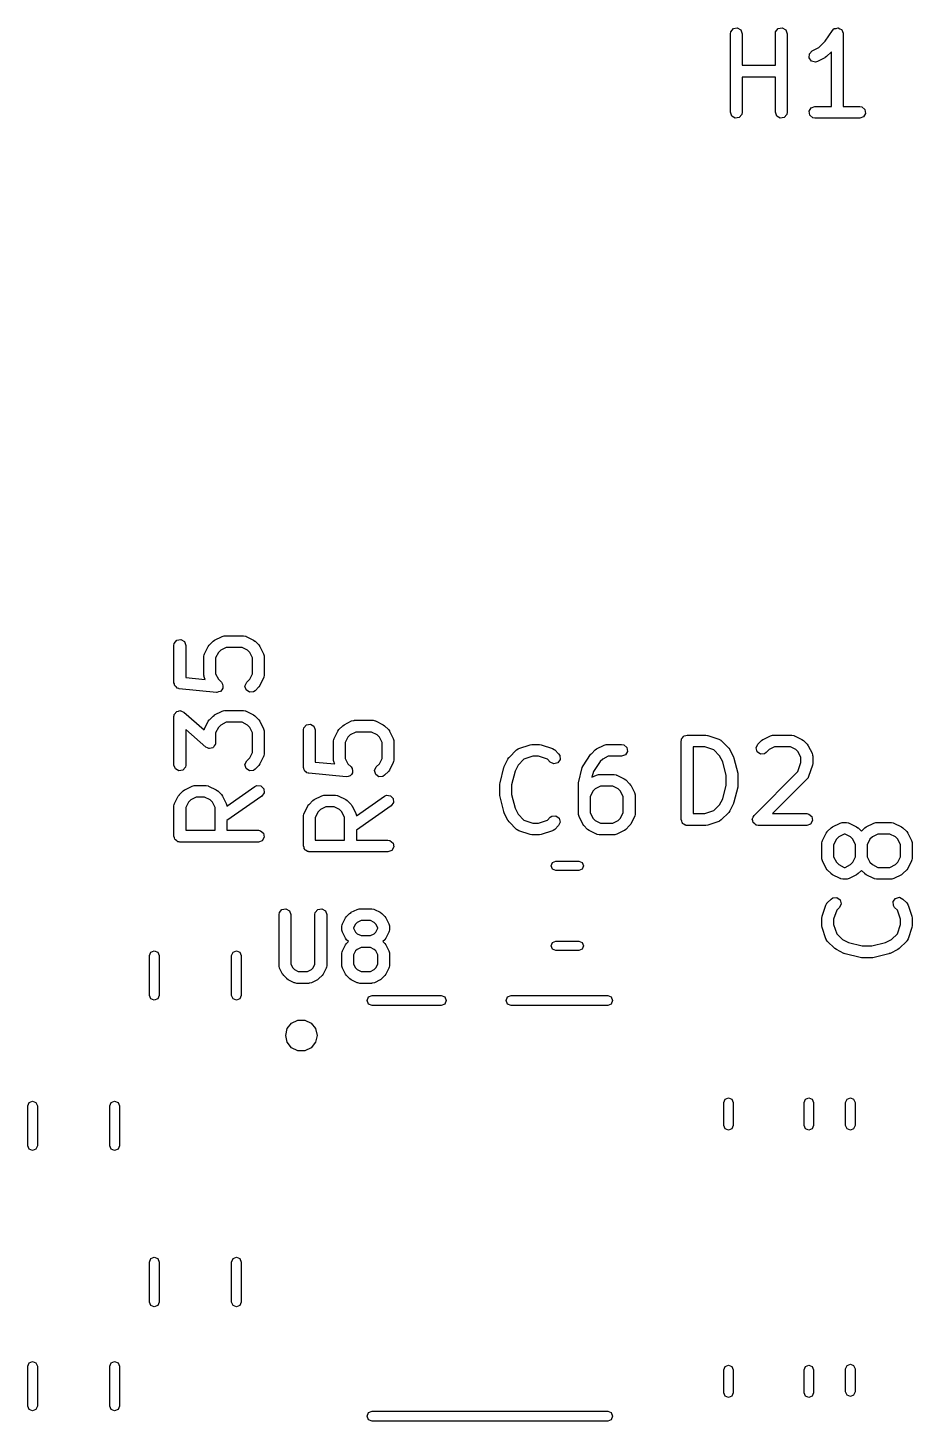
# Model space of a CAD drawing. Extents: x 116.8 to 159.2, y -137.5 to -92.6.
# Drawn here: x 116.82 to 128.08, y -114.41 to -96.68 of the extents above; entities that cross this region are included whole.
import ezdxf

# ---------------------------------------------------------------- set-up
doc = ezdxf.new("R2010")
doc.units = 0
doc.layers.add('BLACK', color=7, linetype='CONTINUOUS')

msp = doc.modelspace()

# ---------------------------------------------------------------- linework, layer by layer
at = {"layer": 'BLACK', "linetype": 'CONTINUOUS'}
for p, q in [((125.763, -96.7524), (125.768, -96.7267)), ((125.763, -97.7524), (125.763, -96.7524)), ((125.768, -96.7267), (125.801, -96.6874)), ((125.801, -96.6874), (125.851, -96.6785)), ((125.851, -96.6785), (125.896, -96.7042)), ((125.896, -96.7042), (125.913, -96.7524)), ((125.913, -96.7524), (125.913, -97.1536)), ((126.335, -96.7524), (126.339, -96.7267)), ((126.335, -97.1536), (126.335, -96.7524)), ((126.339, -96.7267), (126.372, -96.6874)), ((126.372, -96.6874), (126.423, -96.6785)), ((126.423, -96.6785), (126.467, -96.7042)), ((126.467, -96.7042), (126.485, -96.7524)), ((126.485, -96.7524), (126.485, -97.7524)), ((126.97, -96.8475), (127.061, -96.7108)), ((127.061, -96.7108), (127.079, -96.6919)), ((127.079, -96.6919), (127.084, -96.6907)), ((127.084, -96.6907), (127.086, -96.6874)), ((127.086, -96.6874), (127.108, -96.6836)), ((127.108, -96.6836), (127.129, -96.6775)), ((127.129, -96.6775), (127.133, -96.6793)), ((127.133, -96.6793), (127.137, -96.6785)), ((127.137, -96.6785), (127.156, -96.6894)), ((127.156, -96.6894), (127.176, -96.6981)), ((127.176, -96.6981), (127.178, -96.702)), ((127.178, -96.702), (127.181, -96.7042)), ((127.181, -96.7042), (127.189, -96.7246)), ((127.189, -96.7246), (127.198, -96.7441)), ((127.198, -96.7441), (127.197, -96.7483)), ((127.197, -96.7483), (127.199, -96.7524)), ((127.199, -96.7524), (127.199, -97.6774)), ((126.769, -97.0083), (126.805, -96.971)), ((126.805, -96.971), (126.889, -96.9288)), ((126.889, -96.9288), (126.97, -96.8475)), ((127.049, -96.9811), (126.986, -97.0435)), ((127.049, -97.6774), (127.049, -96.9811)), ((125.913, -97.1536), (126.335, -97.1536)), ((126.766, -97.0595), (126.769, -97.0083)), ((126.797, -97.1007), (126.766, -97.0595)), ((126.847, -97.1126), (126.797, -97.1007)), ((126.872, -97.1052), (126.847, -97.1126)), ((126.967, -97.0576), (126.872, -97.1052)), ((126.968, -97.0564), (126.967, -97.0576)), ((126.986, -97.0435), (126.968, -97.0564)), ((126.335, -97.3036), (125.913, -97.3036)), ((125.913, -97.3036), (125.913, -97.7524)), ((126.335, -97.7524), (126.335, -97.3036)), ((126.764, -97.7394), (126.79, -97.6949)), ((126.79, -97.6949), (126.838, -97.6774)), ((126.838, -97.6774), (127.049, -97.6774)), ((127.199, -97.6774), (127.41, -97.6774)), ((127.41, -97.6774), (127.435, -97.6819)), ((127.435, -97.6819), (127.474, -97.7149)), ((125.781, -97.8006), (125.763, -97.7524)), ((125.825, -97.8262), (125.781, -97.8006)), ((125.876, -97.8173), (125.825, -97.8262)), ((125.909, -97.778), (125.876, -97.8173)), ((125.913, -97.7524), (125.909, -97.778)), ((126.352, -97.8006), (126.335, -97.7524)), ((126.396, -97.8262), (126.352, -97.8006)), ((126.447, -97.8173), (126.396, -97.8262)), ((126.48, -97.778), (126.447, -97.8173)), ((126.485, -97.7524), (126.48, -97.778)), ((126.773, -97.7899), (126.764, -97.7394)), ((126.812, -97.8229), (126.773, -97.7899)), ((126.838, -97.8274), (126.812, -97.8229)), ((127.41, -97.8274), (126.838, -97.8274)), ((127.458, -97.8098), (127.41, -97.8274)), ((127.483, -97.7654), (127.458, -97.8098)), ((127.474, -97.7149), (127.483, -97.7654)), ((119.195, -104.469), (119.29, -104.421)), ((119.29, -104.421), (119.315, -104.414)), ((119.315, -104.414), (119.32, -104.415)), ((119.32, -104.415), (119.324, -104.413)), ((119.324, -104.413), (119.562, -104.413)), ((119.562, -104.413), (119.588, -104.418)), ((119.588, -104.418), (119.591, -104.42)), ((119.591, -104.42), (119.595, -104.421)), ((119.595, -104.421), (119.691, -104.469)), ((118.677, -104.536), (118.682, -104.51)), ((118.677, -105.012), (118.677, -104.536)), ((118.682, -104.51), (118.715, -104.471)), ((118.715, -104.471), (118.765, -104.462)), ((118.765, -104.462), (118.81, -104.488)), ((118.81, -104.488), (118.827, -104.536)), ((118.827, -104.536), (118.827, -104.944)), ((119.066, -104.645), (119.114, -104.55)), ((119.114, -104.55), (119.127, -104.532)), ((119.127, -104.532), (119.128, -104.53)), ((119.128, -104.53), (119.176, -104.483)), ((119.176, -104.483), (119.194, -104.47)), ((119.194, -104.47), (119.195, -104.469)), ((119.273, -104.597), (119.243, -104.628)), ((119.342, -104.563), (119.273, -104.597)), ((119.544, -104.563), (119.342, -104.563)), ((119.613, -104.597), (119.544, -104.563)), ((119.643, -104.628), (119.613, -104.597)), ((119.691, -104.469), (119.709, -104.482)), ((119.709, -104.482), (119.71, -104.483)), ((119.71, -104.483), (119.758, -104.53)), ((119.758, -104.53), (119.771, -104.549)), ((119.771, -104.549), (119.772, -104.55)), ((119.772, -104.55), (119.819, -104.645)), ((119.058, -104.679), (119.063, -104.653)), ((119.058, -104.917), (119.058, -104.679)), ((119.063, -104.653), (119.066, -104.649)), ((119.066, -104.649), (119.066, -104.645)), ((119.243, -104.628), (119.208, -104.696)), ((119.208, -104.696), (119.208, -104.899)), ((119.677, -104.696), (119.643, -104.628)), ((119.677, -104.899), (119.677, -104.696)), ((119.819, -104.645), (119.827, -104.67)), ((119.827, -104.67), (119.826, -104.674)), ((119.826, -104.674), (119.827, -104.679)), ((119.827, -104.679), (119.827, -104.917)), ((118.827, -104.944), (119.076, -104.969)), ((119.06, -104.921), (119.058, -104.917)), ((119.059, -104.925), (119.06, -104.921)), ((119.066, -104.95), (119.059, -104.925)), ((119.076, -104.969), (119.066, -104.95)), ((119.208, -104.899), (119.243, -104.967)), ((119.643, -104.967), (119.677, -104.899)), ((119.819, -104.95), (119.772, -105.045)), ((119.82, -104.946), (119.819, -104.95)), ((119.823, -104.942), (119.82, -104.946)), ((119.827, -104.917), (119.823, -104.942)), ((118.683, -105.027), (118.677, -105.012)), ((118.684, -105.043), (118.683, -105.027)), ((118.691, -105.05), (118.684, -105.043)), ((118.695, -105.06), (118.691, -105.05)), ((118.709, -105.068), (118.695, -105.06)), ((118.72, -105.079), (118.709, -105.068)), ((118.737, -105.084), (118.72, -105.079)), ((118.739, -105.086), (118.737, -105.084)), ((118.741, -105.085), (118.739, -105.086)), ((118.745, -105.087), (118.741, -105.085)), ((119.221, -105.134), (118.745, -105.087)), ((119.222, -105.134), (119.221, -105.134)), ((119.246, -105.128), (119.222, -105.134)), ((119.222, -105.134), (119.222, -105.134)), ((119.243, -104.967), (119.282, -105.006)), ((119.271, -105.121), (119.246, -105.128)), ((119.272, -105.121), (119.271, -105.121)), ((119.271, -105.121), (119.271, -105.121)), ((119.286, -105.1), (119.272, -105.121)), ((119.282, -105.006), (119.297, -105.028)), ((119.301, -105.08), (119.286, -105.1)), ((119.297, -105.028), (119.297, -105.028)), ((119.297, -105.028), (119.297, -105.029)), ((119.297, -105.029), (119.299, -105.054)), ((119.299, -105.054), (119.301, -105.079)), ((119.301, -105.079), (119.301, -105.079)), ((119.301, -105.079), (119.301, -105.08)), ((119.582, -105.053), (119.604, -105.006)), ((119.596, -105.103), (119.582, -105.053)), ((119.638, -105.132), (119.596, -105.103)), ((119.604, -105.006), (119.643, -104.967)), ((119.689, -105.127), (119.638, -105.132)), ((119.71, -105.113), (119.689, -105.127)), ((119.758, -105.065), (119.71, -105.113)), ((119.772, -105.045), (119.758, -105.063)), ((119.758, -105.063), (119.758, -105.065)), ((118.677, -105.44), (118.679, -105.429)), ((118.677, -106.06), (118.677, -105.44)), ((118.679, -105.426), (118.68, -105.423)), ((118.679, -105.429), (118.679, -105.426)), ((118.68, -105.423), (118.682, -105.415)), ((118.682, -105.415), (118.695, -105.399)), ((118.695, -105.399), (118.705, -105.382)), ((118.705, -105.382), (118.711, -105.38)), ((118.711, -105.38), (118.715, -105.376)), ((118.715, -105.376), (118.735, -105.372)), ((118.735, -105.372), (118.754, -105.365)), ((118.754, -105.365), (118.76, -105.368)), ((118.76, -105.368), (118.765, -105.367)), ((118.765, -105.367), (118.783, -105.377)), ((118.783, -105.377), (118.802, -105.384)), ((118.802, -105.384), (119.062, -105.612)), ((119.114, -105.502), (119.127, -105.484)), ((119.127, -105.484), (119.128, -105.483)), ((119.128, -105.483), (119.176, -105.435)), ((119.176, -105.435), (119.194, -105.422)), ((119.194, -105.422), (119.195, -105.421)), ((119.195, -105.421), (119.29, -105.373)), ((119.29, -105.373), (119.315, -105.366)), ((119.315, -105.366), (119.32, -105.367)), ((119.32, -105.367), (119.324, -105.365)), ((119.324, -105.365), (119.562, -105.365)), ((119.562, -105.365), (119.588, -105.37)), ((119.588, -105.37), (119.591, -105.373)), ((119.591, -105.373), (119.595, -105.373)), ((119.595, -105.373), (119.691, -105.421)), ((119.691, -105.421), (119.709, -105.434)), ((119.709, -105.434), (119.71, -105.435)), ((119.71, -105.435), (119.758, -105.483)), ((119.758, -105.483), (119.771, -105.501)), ((120.94, -105.497), (120.965, -105.49)), ((120.965, -105.49), (120.97, -105.491)), ((120.97, -105.491), (120.974, -105.489)), ((120.974, -105.489), (121.212, -105.489)), ((121.212, -105.489), (121.238, -105.494)), ((121.238, -105.494), (121.241, -105.497)), ((119.084, -105.83), (118.827, -105.606)), ((118.827, -105.606), (118.827, -106.06)), ((119.062, -105.612), (119.063, -105.605)), ((119.063, -105.605), (119.066, -105.602)), ((119.066, -105.597), (119.114, -105.502)), ((119.066, -105.602), (119.066, -105.597)), ((119.243, -105.58), (119.208, -105.649)), ((119.208, -105.649), (119.208, -105.774)), ((119.273, -105.55), (119.243, -105.58)), ((119.342, -105.515), (119.273, -105.55)), ((119.544, -105.515), (119.342, -105.515)), ((119.613, -105.55), (119.544, -105.515)), ((119.643, -105.58), (119.613, -105.55)), ((119.677, -105.649), (119.643, -105.58)), ((119.677, -105.899), (119.677, -105.649)), ((119.771, -105.501), (119.772, -105.502)), ((119.772, -105.502), (119.819, -105.597)), ((119.819, -105.597), (119.827, -105.622)), ((119.827, -105.622), (119.826, -105.627)), ((119.826, -105.627), (119.827, -105.631)), ((119.827, -105.631), (119.827, -105.917)), ((120.327, -105.612), (120.332, -105.586)), ((120.327, -106.088), (120.327, -105.612)), ((120.332, -105.586), (120.365, -105.547)), ((120.365, -105.547), (120.415, -105.538)), ((120.415, -105.538), (120.46, -105.564)), ((120.46, -105.564), (120.477, -105.612)), ((120.477, -105.612), (120.477, -106.02)), ((120.716, -105.721), (120.764, -105.626)), ((120.764, -105.626), (120.777, -105.608)), ((120.777, -105.608), (120.778, -105.606)), ((120.778, -105.606), (120.826, -105.559)), ((120.826, -105.559), (120.844, -105.546)), ((120.844, -105.546), (120.845, -105.545)), ((120.845, -105.545), (120.94, -105.497)), ((120.992, -105.639), (120.923, -105.674)), ((121.194, -105.639), (120.992, -105.639)), ((121.263, -105.674), (121.194, -105.639)), ((121.241, -105.497), (121.245, -105.497)), ((121.245, -105.497), (121.341, -105.545)), ((121.341, -105.545), (121.359, -105.558)), ((121.359, -105.558), (121.36, -105.559)), ((121.36, -105.559), (121.408, -105.606)), ((121.408, -105.606), (121.421, -105.625)), ((121.421, -105.625), (121.422, -105.626)), ((121.422, -105.626), (121.469, -105.721)), ((119.103, -105.838), (119.084, -105.83)), ((119.12, -105.848), (119.103, -105.838)), ((119.126, -105.847), (119.12, -105.848)), ((119.132, -105.849), (119.126, -105.847)), ((119.151, -105.842), (119.132, -105.849)), ((119.171, -105.839), (119.151, -105.842)), ((119.175, -105.834), (119.171, -105.839)), ((119.18, -105.832), (119.175, -105.834)), ((119.191, -105.815), (119.18, -105.832)), ((119.204, -105.799), (119.191, -105.815)), ((119.205, -105.791), (119.204, -105.799)), ((119.207, -105.788), (119.205, -105.791)), ((119.208, -105.774), (119.206, -105.785)), ((119.206, -105.785), (119.207, -105.788)), ((120.708, -105.755), (120.713, -105.729)), ((120.708, -105.993), (120.708, -105.755)), ((120.713, -105.729), (120.716, -105.726)), ((120.716, -105.726), (120.716, -105.721)), ((120.893, -105.704), (120.858, -105.772)), ((120.858, -105.772), (120.858, -105.975)), ((120.923, -105.674), (120.893, -105.704)), ((121.293, -105.704), (121.263, -105.674)), ((121.327, -105.772), (121.293, -105.704)), ((121.327, -105.975), (121.327, -105.772)), ((121.469, -105.721), (121.477, -105.746)), ((121.477, -105.746), (121.476, -105.751)), ((121.476, -105.751), (121.477, -105.755)), ((121.477, -105.755), (121.477, -105.993)), ((123.065, -105.852), (123.069, -105.849)), ((123.069, -105.849), (123.211, -105.801)), ((123.211, -105.801), (123.234, -105.798)), ((123.234, -105.798), (123.235, -105.797)), ((123.235, -105.797), (123.33, -105.797)), ((123.33, -105.797), (123.352, -105.801)), ((123.352, -105.801), (123.354, -105.801)), ((123.354, -105.801), (123.497, -105.849)), ((123.497, -105.849), (123.52, -105.861)), ((124.059, -105.853), (124.154, -105.805)), ((124.154, -105.805), (124.179, -105.798)), ((124.179, -105.798), (124.183, -105.799)), ((124.183, -105.799), (124.188, -105.797)), ((124.188, -105.797), (124.378, -105.797)), ((124.378, -105.797), (124.404, -105.802)), ((124.404, -105.802), (124.443, -105.835)), ((124.443, -105.835), (124.452, -105.885)), ((125.137, -105.752), (125.139, -105.743)), ((125.137, -106.752), (125.137, -105.752)), ((125.138, -105.739), (125.14, -105.736)), ((125.139, -105.743), (125.138, -105.739)), ((125.14, -105.736), (125.141, -105.727)), ((125.141, -105.727), (125.154, -105.712)), ((125.154, -105.712), (125.164, -105.695)), ((125.164, -105.695), (125.17, -105.693)), ((125.17, -105.693), (125.174, -105.687)), ((125.174, -105.687), (125.194, -105.684)), ((125.194, -105.684), (125.212, -105.677)), ((125.212, -105.677), (125.45, -105.677)), ((125.287, -105.827), (125.287, -106.677)), ((125.438, -105.827), (125.287, -105.827)), ((125.552, -105.866), (125.438, -105.827)), ((125.45, -105.677), (125.472, -105.681)), ((125.472, -105.681), (125.474, -105.681)), ((125.474, -105.681), (125.617, -105.729)), ((125.617, -105.729), (125.639, -105.741)), ((125.639, -105.741), (125.642, -105.745)), ((125.642, -105.745), (125.646, -105.747)), ((125.646, -105.747), (125.741, -105.842)), ((125.741, -105.842), (125.754, -105.861)), ((126.09, -105.841), (126.111, -105.795)), ((126.103, -105.891), (126.09, -105.841)), ((126.111, -105.795), (126.159, -105.747)), ((126.159, -105.747), (126.177, -105.734)), ((126.177, -105.734), (126.178, -105.733)), ((126.178, -105.733), (126.274, -105.685)), ((126.325, -105.827), (126.256, -105.862)), ((126.274, -105.685), (126.299, -105.678)), ((126.299, -105.678), (126.303, -105.679)), ((126.303, -105.679), (126.307, -105.677)), ((126.307, -105.677), (126.545, -105.677)), ((126.528, -105.827), (126.325, -105.827)), ((126.596, -105.862), (126.528, -105.827)), ((126.545, -105.677), (126.571, -105.682)), ((126.571, -105.682), (126.574, -105.685)), ((126.574, -105.685), (126.579, -105.685)), ((126.579, -105.685), (126.674, -105.733)), ((126.674, -105.733), (126.692, -105.746)), ((126.692, -105.746), (126.694, -105.747)), ((126.694, -105.747), (126.741, -105.795)), ((126.741, -105.795), (126.754, -105.813)), ((126.754, -105.813), (126.755, -105.814)), ((126.755, -105.814), (126.803, -105.909)), ((119.582, -106.053), (119.604, -106.006)), ((119.604, -106.006), (119.643, -105.967)), ((119.643, -105.967), (119.677, -105.899)), ((119.819, -105.95), (119.772, -106.045)), ((119.82, -105.946), (119.819, -105.95)), ((119.823, -105.942), (119.82, -105.946)), ((119.827, -105.917), (119.823, -105.942)), ((120.477, -106.02), (120.726, -106.045)), ((120.71, -105.997), (120.708, -105.993)), ((120.709, -106.001), (120.71, -105.997)), ((120.716, -106.026), (120.709, -106.001)), ((120.726, -106.045), (120.716, -106.026)), ((120.858, -105.975), (120.893, -106.044)), ((121.293, -106.044), (121.327, -105.975)), ((121.469, -106.026), (121.422, -106.122)), ((121.47, -106.022), (121.469, -106.026)), ((121.473, -106.019), (121.47, -106.022)), ((121.477, -105.993), (121.473, -106.019)), ((122.882, -106.077), (122.93, -105.982)), ((122.93, -105.982), (122.943, -105.964)), ((122.943, -105.964), (122.944, -105.962)), ((122.944, -105.962), (123.039, -105.867)), ((123.039, -105.867), (123.061, -105.852)), ((123.133, -105.986), (123.059, -106.06)), ((123.061, -105.852), (123.065, -105.852)), ((123.247, -105.947), (123.133, -105.986)), ((123.318, -105.947), (123.247, -105.947)), ((123.433, -105.986), (123.318, -105.947)), ((123.468, -106.021), (123.433, -105.986)), ((123.514, -106.042), (123.468, -106.021)), ((123.52, -105.861), (123.522, -105.865)), ((123.522, -105.865), (123.526, -105.867)), ((123.526, -105.867), (123.574, -105.915)), ((123.593, -105.987), (123.564, -106.029)), ((123.574, -105.915), (123.589, -105.936)), ((123.589, -105.936), (123.593, -105.987)), ((123.887, -106.069), (123.982, -105.926)), ((123.982, -105.926), (123.99, -105.918)), ((123.99, -105.918), (123.992, -105.915)), ((123.992, -105.915), (124.039, -105.867)), ((124.103, -106.015), (124.019, -106.141)), ((124.039, -105.867), (124.058, -105.854)), ((124.058, -105.854), (124.059, -105.853)), ((124.137, -105.982), (124.103, -106.015)), ((124.205, -105.947), (124.137, -105.982)), ((124.378, -105.947), (124.205, -105.947)), ((124.426, -105.93), (124.378, -105.947)), ((124.452, -105.885), (124.426, -105.93)), ((125.626, -105.94), (125.552, -105.866)), ((125.665, -106.017), (125.626, -105.94)), ((125.708, -106.19), (125.665, -106.017)), ((125.754, -105.861), (125.755, -105.862)), ((125.755, -105.862), (125.803, -105.957)), ((125.803, -105.957), (125.806, -105.969)), ((125.806, -105.969), (125.808, -105.972)), ((125.808, -105.972), (125.856, -106.163)), ((126.145, -105.92), (126.103, -105.891)), ((126.196, -105.916), (126.145, -105.92)), ((126.217, -105.901), (126.196, -105.916)), ((126.256, -105.862), (126.217, -105.901)), ((126.626, -105.892), (126.596, -105.862)), ((126.623, -106.14), (126.661, -106.026)), ((126.661, -105.961), (126.626, -105.892)), ((126.661, -106.026), (126.661, -105.961)), ((126.803, -105.909), (126.81, -105.934)), ((126.81, -105.934), (126.809, -105.939)), ((126.809, -105.939), (126.811, -105.943)), ((126.811, -105.943), (126.811, -106.038)), ((118.695, -106.108), (118.677, -106.06)), ((118.739, -106.133), (118.695, -106.108)), ((118.79, -106.124), (118.739, -106.133)), ((118.823, -106.085), (118.79, -106.124)), ((118.827, -106.06), (118.823, -106.085)), ((119.596, -106.103), (119.582, -106.053)), ((119.638, -106.132), (119.596, -106.103)), ((119.689, -106.127), (119.638, -106.132)), ((119.71, -106.113), (119.689, -106.127)), ((119.758, -106.065), (119.71, -106.113)), ((119.772, -106.045), (119.758, -106.063)), ((119.758, -106.063), (119.758, -106.065)), ((120.333, -106.103), (120.327, -106.088)), ((120.334, -106.119), (120.333, -106.103)), ((120.341, -106.126), (120.334, -106.119)), ((120.345, -106.136), (120.341, -106.126)), ((120.359, -106.144), (120.345, -106.136)), ((120.37, -106.156), (120.359, -106.144)), ((120.387, -106.16), (120.37, -106.156)), ((120.389, -106.162), (120.387, -106.16)), ((120.391, -106.162), (120.389, -106.162)), ((120.395, -106.163), (120.391, -106.162)), ((120.871, -106.21), (120.395, -106.163)), ((120.896, -106.204), (120.872, -106.21)), ((120.893, -106.044), (120.932, -106.083)), ((120.921, -106.198), (120.896, -106.204)), ((120.922, -106.197), (120.921, -106.197)), ((120.921, -106.197), (120.921, -106.198)), ((120.936, -106.177), (120.922, -106.197)), ((120.932, -106.083), (120.947, -106.104)), ((120.951, -106.156), (120.936, -106.177)), ((120.947, -106.104), (120.947, -106.105)), ((120.947, -106.105), (120.947, -106.105)), ((120.947, -106.105), (120.949, -106.13)), ((120.949, -106.13), (120.951, -106.155)), ((120.951, -106.155), (120.951, -106.156)), ((120.951, -106.156), (120.951, -106.156)), ((121.232, -106.129), (121.254, -106.083)), ((121.246, -106.179), (121.232, -106.129)), ((121.288, -106.208), (121.246, -106.179)), ((121.254, -106.083), (121.293, -106.044)), ((121.339, -106.204), (121.288, -106.208)), ((121.36, -106.189), (121.339, -106.204)), ((121.408, -106.141), (121.36, -106.189)), ((121.422, -106.122), (121.408, -106.14)), ((121.408, -106.14), (121.408, -106.141)), ((122.829, -106.283), (122.877, -106.092)), ((122.877, -106.092), (122.882, -106.08)), ((122.882, -106.08), (122.882, -106.077)), ((123.02, -106.137), (122.977, -106.31)), ((123.059, -106.06), (123.02, -106.137)), ((123.564, -106.029), (123.514, -106.042)), ((123.829, -106.283), (123.877, -106.092)), ((123.877, -106.092), (123.887, -106.069)), ((123.887, -106.069), (123.887, -106.069)), ((124.019, -106.141), (124, -106.215)), ((124, -106.215), (124.059, -106.186)), ((124.059, -106.186), (124.084, -106.179)), ((124.084, -106.179), (124.088, -106.18)), ((124.088, -106.18), (124.092, -106.178)), ((124.092, -106.178), (124.283, -106.178)), ((124.283, -106.178), (124.308, -106.183)), ((124.308, -106.183), (124.312, -106.186)), ((124.312, -106.186), (124.316, -106.186)), ((124.316, -106.186), (124.412, -106.234)), ((125.708, -106.315), (125.708, -106.19)), ((125.856, -106.163), (125.857, -106.178)), ((125.857, -106.178), (125.858, -106.181)), ((125.858, -106.181), (125.858, -106.324)), ((126.064, -106.699), (126.623, -106.14)), ((126.759, -106.205), (126.747, -106.228)), ((126.807, -106.062), (126.759, -106.205)), ((126.811, -106.038), (126.807, -106.06)), ((126.807, -106.06), (126.807, -106.062)), ((118.795, -106.387), (118.813, -106.375)), ((118.813, -106.375), (118.814, -106.373)), ((118.814, -106.373), (118.909, -106.326)), ((118.909, -106.326), (118.934, -106.318)), ((118.934, -106.318), (118.939, -106.319)), ((118.939, -106.319), (118.943, -106.318)), ((118.943, -106.318), (119.086, -106.318)), ((119.086, -106.318), (119.111, -106.322)), ((119.111, -106.322), (119.115, -106.325)), ((119.115, -106.325), (119.119, -106.326)), ((119.119, -106.326), (119.214, -106.373)), ((119.214, -106.373), (119.233, -106.387)), ((119.351, -106.582), (119.709, -106.331)), ((119.709, -106.331), (119.733, -106.32)), ((119.733, -106.32), (119.784, -106.325)), ((119.784, -106.325), (119.82, -106.361)), ((119.82, -106.361), (119.825, -106.412)), ((120.872, -106.21), (120.871, -106.21)), ((120.872, -106.21), (120.872, -106.21)), ((122.827, -106.301), (122.829, -106.286)), ((122.827, -106.444), (122.827, -106.301)), ((122.829, -106.286), (122.829, -106.283)), ((122.977, -106.31), (122.977, -106.435)), ((123.827, -106.301), (123.829, -106.286)), ((123.827, -106.682), (123.827, -106.301)), ((123.829, -106.286), (123.829, -106.283)), ((124.041, -106.363), (124.011, -106.393)), ((124.11, -106.328), (124.041, -106.363)), ((124.265, -106.328), (124.11, -106.328)), ((124.334, -106.363), (124.265, -106.328)), ((124.364, -106.393), (124.334, -106.363)), ((124.412, -106.234), (124.43, -106.247)), ((124.43, -106.247), (124.431, -106.248)), ((124.431, -106.248), (124.479, -106.296)), ((124.479, -106.296), (124.491, -106.314)), ((124.491, -106.314), (124.493, -106.315)), ((124.493, -106.315), (124.54, -106.41)), ((125.665, -106.488), (125.708, -106.315)), ((125.856, -106.342), (125.808, -106.532)), ((125.858, -106.324), (125.856, -106.339)), ((125.856, -106.339), (125.856, -106.342)), ((126.741, -106.234), (126.298, -106.677)), ((126.743, -106.23), (126.741, -106.234)), ((126.747, -106.228), (126.743, -106.23)), ((118.677, -106.583), (118.682, -106.558)), ((118.682, -106.558), (118.685, -106.554)), ((118.685, -106.55), (118.733, -106.455)), ((118.685, -106.554), (118.685, -106.55)), ((118.733, -106.455), (118.746, -106.437)), ((118.746, -106.437), (118.747, -106.435)), ((118.747, -106.435), (118.795, -106.387)), ((118.862, -106.533), (118.827, -106.601)), ((118.892, -106.502), (118.862, -106.533)), ((118.961, -106.468), (118.892, -106.502)), ((119.068, -106.468), (118.961, -106.468)), ((119.137, -106.502), (119.068, -106.468)), ((119.167, -106.533), (119.137, -106.502)), ((119.201, -106.601), (119.167, -106.533)), ((119.233, -106.387), (119.234, -106.387)), ((119.234, -106.387), (119.282, -106.435)), ((119.282, -106.435), (119.294, -106.453)), ((119.294, -106.453), (119.296, -106.455)), ((119.296, -106.455), (119.343, -106.55)), ((119.343, -106.55), (119.351, -106.575)), ((119.795, -106.454), (119.351, -106.765)), ((119.825, -106.412), (119.795, -106.454)), ((120.383, -106.578), (120.396, -106.56)), ((120.396, -106.56), (120.397, -106.559)), ((120.397, -106.559), (120.445, -106.511)), ((120.445, -106.511), (120.463, -106.498)), ((120.463, -106.498), (120.464, -106.497)), ((120.464, -106.497), (120.559, -106.45)), ((120.559, -106.45), (120.584, -106.442)), ((120.584, -106.442), (120.589, -106.443)), ((120.589, -106.443), (120.593, -106.442)), ((120.593, -106.442), (120.736, -106.442)), ((120.736, -106.442), (120.761, -106.446)), ((120.761, -106.446), (120.765, -106.449)), ((120.765, -106.449), (120.769, -106.45)), ((120.769, -106.45), (120.864, -106.497)), ((120.864, -106.497), (120.883, -106.511)), ((120.883, -106.511), (120.884, -106.511)), ((120.884, -106.511), (120.932, -106.559)), ((120.932, -106.559), (120.944, -106.577)), ((121.001, -106.706), (121.359, -106.455)), ((121.359, -106.455), (121.383, -106.444)), ((121.383, -106.444), (121.434, -106.449)), ((121.434, -106.449), (121.47, -106.485)), ((121.475, -106.536), (121.445, -106.578)), ((121.47, -106.485), (121.475, -106.536)), ((122.828, -106.447), (122.827, -106.444)), ((122.829, -106.462), (122.828, -106.447)), ((122.877, -106.652), (122.829, -106.462)), ((122.977, -106.435), (123.02, -106.608)), ((124.011, -106.393), (123.977, -106.462)), ((123.977, -106.462), (123.977, -106.664)), ((124.398, -106.462), (124.364, -106.393)), ((124.398, -106.664), (124.398, -106.462)), ((124.54, -106.41), (124.548, -106.435)), ((124.548, -106.435), (124.547, -106.44)), ((124.547, -106.44), (124.548, -106.444)), ((124.548, -106.444), (124.548, -106.682)), ((125.626, -106.565), (125.665, -106.488)), ((125.803, -106.548), (125.755, -106.643)), ((125.808, -106.532), (125.803, -106.544)), ((125.803, -106.544), (125.803, -106.548)), ((118.677, -106.964), (118.677, -106.583)), ((118.827, -106.601), (118.827, -106.889)), ((119.201, -106.889), (119.201, -106.601)), ((119.351, -106.575), (119.35, -106.579)), ((119.35, -106.579), (119.351, -106.582)), ((120.327, -106.707), (120.332, -106.681)), ((120.327, -107.088), (120.327, -106.707)), ((120.332, -106.681), (120.335, -106.678)), ((120.335, -106.674), (120.383, -106.578)), ((120.335, -106.678), (120.335, -106.674)), ((120.512, -106.656), (120.477, -106.725)), ((120.477, -106.725), (120.477, -107.013)), ((120.542, -106.626), (120.512, -106.656)), ((120.611, -106.592), (120.542, -106.626)), ((120.718, -106.592), (120.611, -106.592)), ((120.787, -106.626), (120.718, -106.592)), ((120.817, -106.656), (120.787, -106.626)), ((120.851, -106.725), (120.817, -106.656)), ((120.851, -107.013), (120.851, -106.725)), ((120.944, -106.577), (120.946, -106.578)), ((120.946, -106.578), (120.993, -106.674)), ((120.993, -106.674), (121.001, -106.699)), ((121.001, -106.699), (121, -106.703)), ((121, -106.703), (121.001, -106.706)), ((121.445, -106.578), (121.001, -106.889)), ((122.879, -106.655), (122.877, -106.652)), ((122.882, -106.668), (122.879, -106.655)), ((122.93, -106.763), (122.882, -106.668)), ((123.02, -106.608), (123.059, -106.685)), ((123.059, -106.685), (123.133, -106.759)), ((123.433, -106.759), (123.468, -106.724)), ((123.468, -106.724), (123.489, -106.709)), ((123.489, -106.709), (123.54, -106.705)), ((123.54, -106.705), (123.582, -106.734)), ((123.582, -106.734), (123.596, -106.784)), ((123.828, -106.686), (123.827, -106.682)), ((123.827, -106.69), (123.828, -106.686)), ((123.835, -106.715), (123.827, -106.69)), ((123.882, -106.811), (123.835, -106.715)), ((123.977, -106.664), (124.011, -106.733)), ((124.011, -106.733), (124.041, -106.763)), ((124.334, -106.763), (124.364, -106.733)), ((124.364, -106.733), (124.398, -106.664)), ((124.54, -106.715), (124.493, -106.811)), ((124.541, -106.711), (124.54, -106.715)), ((124.544, -106.708), (124.541, -106.711)), ((124.548, -106.682), (124.544, -106.708)), ((125.287, -106.677), (125.438, -106.677)), ((125.438, -106.677), (125.552, -106.639)), ((125.552, -106.639), (125.626, -106.565)), ((125.741, -106.663), (125.646, -106.758)), ((125.742, -106.661), (125.741, -106.663)), ((125.755, -106.643), (125.742, -106.661)), ((126.043, -106.739), (126.054, -106.72)), ((126.054, -106.72), (126.064, -106.699)), ((126.298, -106.677), (126.736, -106.677)), ((126.736, -106.677), (126.761, -106.682)), ((126.761, -106.682), (126.801, -106.715)), ((126.801, -106.715), (126.81, -106.765)), ((118.827, -106.889), (119.201, -106.889)), ((119.351, -106.765), (119.351, -106.889)), ((119.351, -106.889), (119.752, -106.889)), ((119.752, -106.889), (119.778, -106.894)), ((119.778, -106.894), (119.817, -106.927)), ((121.001, -106.889), (121.001, -107.013)), ((122.931, -106.764), (122.93, -106.763)), ((122.944, -106.783), (122.931, -106.764)), ((123.039, -106.878), (122.944, -106.783)), ((123.043, -106.88), (123.039, -106.878)), ((123.046, -106.884), (123.043, -106.88)), ((123.069, -106.896), (123.046, -106.884)), ((123.211, -106.944), (123.069, -106.896)), ((123.133, -106.759), (123.247, -106.797)), ((123.247, -106.797), (123.318, -106.797)), ((123.318, -106.797), (123.433, -106.759)), ((123.497, -106.896), (123.354, -106.944)), ((123.5, -106.893), (123.497, -106.896)), ((123.505, -106.893), (123.5, -106.893)), ((123.526, -106.878), (123.505, -106.893)), ((123.574, -106.83), (123.526, -106.878)), ((123.596, -106.784), (123.574, -106.83)), ((123.884, -106.812), (123.882, -106.811)), ((123.896, -106.83), (123.884, -106.812)), ((123.944, -106.878), (123.896, -106.83)), ((123.945, -106.878), (123.944, -106.878)), ((123.963, -106.892), (123.945, -106.878)), ((124.059, -106.939), (123.963, -106.892)), ((124.041, -106.763), (124.11, -106.797)), ((124.11, -106.797), (124.265, -106.797)), ((124.265, -106.797), (124.334, -106.763)), ((124.412, -106.892), (124.316, -106.939)), ((124.413, -106.891), (124.412, -106.892)), ((124.431, -106.878), (124.413, -106.891)), ((124.479, -106.83), (124.431, -106.878)), ((124.493, -106.811), (124.479, -106.829)), ((124.479, -106.829), (124.479, -106.83)), ((125.144, -106.771), (125.137, -106.752)), ((125.147, -106.79), (125.144, -106.771)), ((125.152, -106.794), (125.147, -106.79)), ((125.154, -106.801), (125.152, -106.794)), ((125.171, -106.81), (125.154, -106.801)), ((125.186, -106.823), (125.171, -106.81)), ((125.196, -106.825), (125.186, -106.823)), ((125.199, -106.826), (125.196, -106.825)), ((125.202, -106.826), (125.199, -106.826)), ((125.212, -106.827), (125.202, -106.826)), ((125.45, -106.827), (125.212, -106.827)), ((125.452, -106.827), (125.45, -106.827)), ((125.474, -106.824), (125.452, -106.827)), ((125.617, -106.776), (125.474, -106.824)), ((125.62, -106.773), (125.617, -106.776)), ((125.625, -106.773), (125.62, -106.773)), ((125.646, -106.758), (125.625, -106.773)), ((126.042, -106.746), (126.043, -106.743)), ((126.048, -106.768), (126.042, -106.746)), ((126.043, -106.743), (126.043, -106.739)), ((126.052, -106.79), (126.048, -106.768)), ((126.054, -106.792), (126.052, -106.79)), ((126.055, -106.795), (126.054, -106.792)), ((126.074, -106.808), (126.055, -106.795)), ((126.091, -106.823), (126.074, -106.808)), ((126.096, -106.824), (126.091, -106.823)), ((126.097, -106.825), (126.096, -106.824)), ((126.101, -106.825), (126.097, -106.825)), ((126.117, -106.827), (126.101, -106.825)), ((126.736, -106.827), (126.117, -106.827)), ((126.784, -106.81), (126.736, -106.827)), ((126.81, -106.765), (126.784, -106.81)), ((126.983, -106.926), (126.996, -106.908)), ((126.996, -106.908), (126.997, -106.906)), ((126.997, -106.906), (127.045, -106.859)), ((127.045, -106.859), (127.063, -106.846)), ((127.063, -106.846), (127.064, -106.845)), ((127.064, -106.845), (127.159, -106.797)), ((127.159, -106.797), (127.184, -106.79)), ((127.184, -106.79), (127.189, -106.791)), ((127.189, -106.791), (127.193, -106.789)), ((127.193, -106.789), (127.24, -106.789)), ((127.24, -106.789), (127.266, -106.794)), ((127.266, -106.794), (127.27, -106.797)), ((127.27, -106.797), (127.274, -106.797)), ((127.274, -106.797), (127.369, -106.845)), ((127.369, -106.845), (127.387, -106.858)), ((127.387, -106.858), (127.389, -106.859)), ((127.389, -106.859), (127.431, -106.901)), ((127.431, -106.901), (127.473, -106.859)), ((127.473, -106.859), (127.492, -106.846)), ((127.492, -106.846), (127.493, -106.845)), ((127.493, -106.845), (127.588, -106.797)), ((127.588, -106.797), (127.613, -106.79)), ((127.613, -106.79), (127.617, -106.791)), ((127.617, -106.791), (127.621, -106.789)), ((127.621, -106.789), (127.812, -106.789)), ((127.812, -106.789), (127.838, -106.794)), ((127.838, -106.794), (127.841, -106.797)), ((127.841, -106.797), (127.845, -106.797)), ((127.845, -106.797), (127.941, -106.845)), ((127.941, -106.845), (127.959, -106.858)), ((127.959, -106.858), (127.96, -106.859)), ((127.96, -106.859), (128.008, -106.906)), ((128.008, -106.906), (128.021, -106.925)), ((118.684, -106.983), (118.677, -106.964)), ((118.687, -107.002), (118.684, -106.983)), ((118.693, -107.006), (118.687, -107.002)), ((118.695, -107.012), (118.693, -107.006)), ((118.712, -107.022), (118.695, -107.012)), ((118.727, -107.035), (118.712, -107.022)), ((118.736, -107.036), (118.727, -107.035)), ((118.739, -107.038), (118.736, -107.036)), ((118.743, -107.038), (118.739, -107.038)), ((118.752, -107.039), (118.743, -107.038)), ((119.752, -107.039), (118.752, -107.039)), ((119.801, -107.022), (119.752, -107.039)), ((119.826, -106.977), (119.801, -107.022)), ((119.817, -106.927), (119.826, -106.977)), ((120.334, -107.106), (120.327, -107.088)), ((120.477, -107.013), (120.851, -107.013)), ((121.001, -107.013), (121.402, -107.013)), ((121.402, -107.013), (121.428, -107.018)), ((121.428, -107.018), (121.467, -107.051)), ((121.467, -107.051), (121.476, -107.101)), ((123.213, -106.943), (123.211, -106.944)), ((123.235, -106.947), (123.213, -106.943)), ((123.33, -106.947), (123.235, -106.947)), ((123.332, -106.947), (123.33, -106.947)), ((123.354, -106.944), (123.332, -106.947)), ((124.063, -106.94), (124.059, -106.939)), ((124.067, -106.943), (124.063, -106.94)), ((124.092, -106.947), (124.067, -106.943)), ((124.283, -106.947), (124.092, -106.947)), ((124.287, -106.946), (124.283, -106.947)), ((124.291, -106.947), (124.287, -106.946)), ((124.316, -106.939), (124.291, -106.947)), ((126.927, -107.055), (126.932, -107.029)), ((126.927, -107.245), (126.927, -107.055)), ((126.932, -107.029), (126.935, -107.026)), ((126.935, -107.021), (126.983, -106.926)), ((126.935, -107.026), (126.935, -107.021)), ((127.112, -107.004), (127.077, -107.072)), ((127.077, -107.072), (127.077, -107.228)), ((127.142, -106.974), (127.112, -107.004)), ((127.211, -106.939), (127.142, -106.974)), ((127.223, -106.939), (127.211, -106.939)), ((127.291, -106.974), (127.223, -106.939)), ((127.322, -107.004), (127.291, -106.974)), ((127.356, -107.072), (127.322, -107.004)), ((127.356, -107.228), (127.356, -107.072)), ((127.54, -107.004), (127.506, -107.072)), ((127.506, -107.072), (127.506, -107.228)), ((127.571, -106.974), (127.54, -107.004)), ((127.639, -106.939), (127.571, -106.974)), ((127.794, -106.939), (127.639, -106.939)), ((127.863, -106.974), (127.794, -106.939)), ((127.893, -107.004), (127.863, -106.974)), ((127.927, -107.072), (127.893, -107.004)), ((127.927, -107.228), (127.927, -107.072)), ((128.021, -106.925), (128.022, -106.926)), ((128.022, -106.926), (128.069, -107.021)), ((128.069, -107.021), (128.077, -107.046)), ((128.077, -107.046), (128.076, -107.051)), ((128.076, -107.051), (128.077, -107.055)), ((128.077, -107.055), (128.077, -107.245)), ((120.337, -107.126), (120.334, -107.106)), ((120.343, -107.13), (120.337, -107.126)), ((120.345, -107.136), (120.343, -107.13)), ((120.362, -107.146), (120.345, -107.136)), ((120.377, -107.159), (120.362, -107.146)), ((120.386, -107.16), (120.377, -107.159)), ((120.389, -107.162), (120.386, -107.16)), ((120.393, -107.161), (120.389, -107.162)), ((120.402, -107.163), (120.393, -107.161)), ((121.402, -107.163), (120.402, -107.163)), ((121.451, -107.146), (121.402, -107.163)), ((121.476, -107.101), (121.451, -107.146)), ((126.929, -107.249), (126.927, -107.245)), ((126.928, -107.254), (126.929, -107.249)), ((126.935, -107.279), (126.928, -107.254)), ((127.077, -107.228), (127.112, -107.296)), ((127.322, -107.296), (127.356, -107.228)), ((127.506, -107.228), (127.54, -107.296)), ((127.893, -107.296), (127.927, -107.228)), ((128.077, -107.245), (128.073, -107.271)), ((123.481, -107.34), (123.499, -107.298)), ((123.499, -107.382), (123.481, -107.34)), ((123.499, -107.298), (123.541, -107.28)), ((123.541, -107.4), (123.499, -107.382)), ((123.541, -107.28), (123.834, -107.28)), ((123.834, -107.4), (123.541, -107.4)), ((123.834, -107.28), (123.876, -107.298)), ((123.876, -107.382), (123.834, -107.4)), ((123.876, -107.298), (123.894, -107.34)), ((123.894, -107.34), (123.876, -107.382)), ((126.983, -107.374), (126.935, -107.279)), ((126.984, -107.375), (126.983, -107.374)), ((126.997, -107.394), (126.984, -107.375)), ((127.045, -107.441), (126.997, -107.394)), ((127.046, -107.442), (127.045, -107.441)), ((127.064, -107.455), (127.046, -107.442)), ((127.112, -107.296), (127.142, -107.326)), ((127.142, -107.326), (127.211, -107.361)), ((127.211, -107.361), (127.223, -107.361)), ((127.223, -107.361), (127.291, -107.326)), ((127.291, -107.326), (127.322, -107.296)), ((127.389, -107.441), (127.37, -107.454)), ((127.431, -107.399), (127.389, -107.441)), ((127.473, -107.441), (127.431, -107.399)), ((127.475, -107.442), (127.473, -107.441)), ((127.493, -107.455), (127.475, -107.442)), ((127.54, -107.296), (127.571, -107.326)), ((127.571, -107.326), (127.639, -107.361)), ((127.639, -107.361), (127.794, -107.361)), ((127.794, -107.361), (127.863, -107.326)), ((127.863, -107.326), (127.893, -107.296)), ((127.96, -107.441), (127.942, -107.454)), ((128.008, -107.394), (127.96, -107.441)), ((128.022, -107.374), (128.008, -107.392)), ((128.008, -107.392), (128.008, -107.394)), ((128.069, -107.279), (128.022, -107.374)), ((128.07, -107.274), (128.069, -107.279)), ((128.073, -107.271), (128.07, -107.274)), ((127.159, -107.503), (127.064, -107.455)), ((127.164, -107.503), (127.159, -107.503)), ((127.167, -107.506), (127.164, -107.503)), ((127.193, -107.511), (127.167, -107.506)), ((127.24, -107.511), (127.193, -107.511)), ((127.245, -107.509), (127.24, -107.511)), ((127.249, -107.51), (127.245, -107.509)), ((127.274, -107.503), (127.249, -107.51)), ((127.369, -107.455), (127.274, -107.503)), ((127.37, -107.454), (127.369, -107.455)), ((127.588, -107.503), (127.493, -107.455)), ((127.592, -107.503), (127.588, -107.503)), ((127.596, -107.506), (127.592, -107.503)), ((127.621, -107.511), (127.596, -107.506)), ((127.812, -107.511), (127.621, -107.511)), ((127.816, -107.509), (127.812, -107.511)), ((127.82, -107.51), (127.816, -107.509)), ((127.845, -107.503), (127.82, -107.51)), ((127.941, -107.455), (127.845, -107.503)), ((127.942, -107.454), (127.941, -107.455)), ((126.997, -107.811), (127.045, -107.764)), ((127.045, -107.764), (127.066, -107.749)), ((127.066, -107.749), (127.117, -107.744)), ((127.117, -107.744), (127.159, -107.774)), ((127.159, -107.774), (127.172, -107.823)), ((127.835, -107.797), (127.864, -107.755)), ((127.839, -107.848), (127.835, -107.797)), ((127.864, -107.755), (127.914, -107.742)), ((127.914, -107.742), (127.96, -107.764)), ((127.96, -107.764), (128.008, -107.811)), ((120.015, -107.962), (120.02, -107.936)), ((120.015, -108.61), (120.015, -107.962)), ((120.02, -107.936), (120.053, -107.897)), ((120.053, -107.897), (120.103, -107.888)), ((120.103, -107.888), (120.148, -107.914)), ((120.148, -107.914), (120.165, -107.962)), ((120.165, -107.962), (120.165, -108.592)), ((120.473, -107.962), (120.477, -107.936)), ((120.473, -108.592), (120.473, -107.962)), ((120.477, -107.936), (120.51, -107.897)), ((120.51, -107.897), (120.561, -107.888)), ((120.561, -107.888), (120.605, -107.914)), ((120.605, -107.914), (120.623, -107.962)), ((120.623, -107.962), (120.623, -108.61)), ((120.876, -107.985), (120.914, -107.947)), ((120.914, -107.947), (120.932, -107.934)), ((120.932, -107.934), (120.933, -107.933)), ((120.933, -107.933), (121.009, -107.895)), ((121.009, -107.895), (121.034, -107.887)), ((121.034, -107.887), (121.039, -107.888)), ((121.039, -107.888), (121.043, -107.887)), ((121.043, -107.887), (121.195, -107.887)), ((121.195, -107.887), (121.221, -107.891)), ((121.221, -107.891), (121.224, -107.894)), ((121.224, -107.894), (121.229, -107.895)), ((121.229, -107.895), (121.305, -107.933)), ((121.305, -107.933), (121.323, -107.946)), ((121.323, -107.946), (121.324, -107.947)), ((121.324, -107.947), (121.363, -107.985)), ((126.931, -107.983), (126.979, -107.841)), ((126.979, -107.841), (126.991, -107.818)), ((126.991, -107.818), (126.995, -107.815)), ((126.995, -107.815), (126.997, -107.811)), ((127.116, -107.905), (127.077, -108.019)), ((127.151, -107.87), (127.116, -107.905)), ((127.172, -107.823), (127.151, -107.87)), ((127.854, -107.87), (127.839, -107.848)), ((127.889, -107.905), (127.854, -107.87)), ((127.927, -108.019), (127.889, -107.905)), ((128.008, -107.811), (128.023, -107.833)), ((128.023, -107.833), (128.023, -107.837)), ((128.023, -107.837), (128.026, -107.841)), ((128.026, -107.841), (128.074, -107.983)), ((120.815, -108.114), (120.82, -108.089)), ((120.815, -108.152), (120.815, -108.114)), ((120.817, -108.157), (120.815, -108.152)), ((120.82, -108.089), (120.823, -108.085)), ((120.823, -108.081), (120.861, -108.005)), ((120.823, -108.085), (120.823, -108.081)), ((120.861, -108.005), (120.875, -107.987)), ((120.875, -107.987), (120.876, -107.985)), ((120.99, -108.083), (120.965, -108.132)), ((120.965, -108.132), (120.965, -108.135)), ((120.965, -108.135), (120.99, -108.184)), ((121.011, -108.062), (120.99, -108.083)), ((121.061, -108.037), (121.011, -108.062)), ((121.178, -108.037), (121.061, -108.037)), ((121.227, -108.062), (121.178, -108.037)), ((121.248, -108.083), (121.227, -108.062)), ((121.273, -108.132), (121.248, -108.083)), ((121.248, -108.184), (121.273, -108.135)), ((121.273, -108.135), (121.273, -108.132)), ((121.363, -107.985), (121.375, -108.003)), ((121.375, -108.003), (121.377, -108.005)), ((121.377, -108.005), (121.415, -108.081)), ((121.415, -108.081), (121.422, -108.106)), ((121.423, -108.152), (121.418, -108.178)), ((121.422, -108.106), (121.421, -108.11)), ((121.421, -108.11), (121.423, -108.114)), ((121.423, -108.114), (121.423, -108.152)), ((126.927, -108.007), (126.931, -107.985)), ((126.927, -108.102), (126.927, -108.007)), ((126.928, -108.104), (126.927, -108.102)), ((126.931, -108.126), (126.928, -108.104)), ((126.931, -107.985), (126.931, -107.983)), ((126.979, -108.269), (126.931, -108.126)), ((127.077, -108.019), (127.077, -108.09)), ((127.077, -108.09), (127.116, -108.205)), ((127.889, -108.205), (127.927, -108.09)), ((127.927, -108.09), (127.927, -108.019)), ((128.074, -108.126), (128.026, -108.269)), ((128.077, -108.102), (128.073, -108.124)), ((128.073, -108.124), (128.074, -108.126)), ((128.074, -107.983), (128.077, -108.006)), ((128.077, -108.006), (128.077, -108.007)), ((128.077, -108.007), (128.077, -108.102)), ((120.816, -108.161), (120.817, -108.157)), ((120.823, -108.186), (120.816, -108.161)), ((120.861, -108.262), (120.823, -108.186)), ((120.863, -108.263), (120.861, -108.262)), ((120.861, -108.347), (120.875, -108.329)), ((120.876, -108.282), (120.863, -108.263)), ((120.875, -108.329), (120.876, -108.328)), ((120.899, -108.305), (120.876, -108.282)), ((120.876, -108.328), (120.899, -108.305)), ((120.99, -108.184), (121.011, -108.205)), ((121.011, -108.205), (121.061, -108.23)), ((121.061, -108.23), (121.178, -108.23)), ((121.178, -108.23), (121.227, -108.205)), ((121.227, -108.205), (121.248, -108.184)), ((121.363, -108.282), (121.339, -108.305)), ((121.339, -108.305), (121.363, -108.328)), ((121.377, -108.262), (121.363, -108.28)), ((121.363, -108.28), (121.363, -108.282)), ((121.363, -108.328), (121.375, -108.346)), ((121.415, -108.186), (121.377, -108.262)), ((121.418, -108.178), (121.415, -108.181)), ((121.415, -108.181), (121.415, -108.186)), ((123.481, -108.36), (123.499, -108.318)), ((123.499, -108.318), (123.541, -108.3)), ((123.541, -108.3), (123.834, -108.3)), ((123.834, -108.3), (123.876, -108.318)), ((123.876, -108.318), (123.894, -108.36)), ((126.982, -108.272), (126.979, -108.269)), ((126.982, -108.277), (126.982, -108.272)), ((126.997, -108.298), (126.982, -108.277)), ((127.092, -108.394), (126.997, -108.298)), ((127.116, -108.205), (127.19, -108.279)), ((127.19, -108.279), (127.267, -108.317)), ((127.267, -108.317), (127.44, -108.361)), ((127.565, -108.361), (127.738, -108.317)), ((127.738, -108.317), (127.815, -108.279)), ((127.815, -108.279), (127.889, -108.205)), ((128.008, -108.298), (127.913, -108.394)), ((128.01, -108.294), (128.008, -108.298)), ((128.014, -108.292), (128.01, -108.294)), ((128.026, -108.269), (128.014, -108.292)), ((118.367, -108.483), (118.385, -108.44)), ((118.367, -108.992), (118.367, -108.483)), ((118.385, -108.44), (118.427, -108.423)), ((118.427, -108.423), (118.47, -108.44)), ((118.47, -108.44), (118.487, -108.483)), ((118.487, -108.483), (118.487, -108.992)), ((119.412, -108.483), (119.43, -108.44)), ((119.412, -108.992), (119.412, -108.483)), ((119.43, -108.44), (119.472, -108.423)), ((119.472, -108.423), (119.515, -108.44)), ((119.515, -108.44), (119.532, -108.483)), ((119.532, -108.483), (119.532, -108.992)), ((120.815, -108.457), (120.82, -108.431)), ((120.815, -108.61), (120.815, -108.457)), ((120.82, -108.431), (120.823, -108.428)), ((120.823, -108.424), (120.861, -108.347)), ((120.823, -108.428), (120.823, -108.424)), ((120.99, -108.425), (120.965, -108.475)), ((120.965, -108.475), (120.965, -108.592)), ((121.011, -108.404), (120.99, -108.425)), ((121.061, -108.38), (121.011, -108.404)), ((121.178, -108.38), (121.061, -108.38)), ((121.227, -108.404), (121.178, -108.38)), ((121.248, -108.425), (121.227, -108.404)), ((121.273, -108.475), (121.248, -108.425)), ((121.273, -108.592), (121.273, -108.475)), ((121.375, -108.346), (121.377, -108.347)), ((121.377, -108.347), (121.415, -108.424)), ((121.415, -108.424), (121.422, -108.449)), ((121.422, -108.449), (121.421, -108.453)), ((121.421, -108.453), (121.423, -108.457)), ((121.423, -108.457), (121.423, -108.61)), ((123.499, -108.402), (123.481, -108.36)), ((123.541, -108.42), (123.499, -108.402)), ((123.834, -108.42), (123.541, -108.42)), ((123.876, -108.402), (123.834, -108.42)), ((123.894, -108.36), (123.876, -108.402)), ((127.094, -108.394), (127.092, -108.394)), ((127.112, -108.408), (127.094, -108.394)), ((127.207, -108.455), (127.112, -108.408)), ((127.21, -108.456), (127.207, -108.455)), ((127.222, -108.461), (127.21, -108.456)), ((127.413, -108.508), (127.222, -108.461)), ((127.416, -108.508), (127.413, -108.508)), ((127.431, -108.511), (127.416, -108.508)), ((127.44, -108.361), (127.565, -108.361)), ((127.577, -108.51), (127.574, -108.511)), ((127.592, -108.508), (127.577, -108.51)), ((127.782, -108.461), (127.592, -108.508)), ((127.785, -108.459), (127.782, -108.461)), ((127.798, -108.455), (127.785, -108.459)), ((127.893, -108.408), (127.798, -108.455)), ((127.894, -108.406), (127.893, -108.408)), ((127.913, -108.394), (127.894, -108.406)), ((120.017, -108.614), (120.015, -108.61)), ((120.016, -108.618), (120.017, -108.614)), ((120.023, -108.643), (120.016, -108.618)), ((120.061, -108.719), (120.023, -108.643)), ((120.165, -108.592), (120.19, -108.641)), ((120.19, -108.641), (120.211, -108.662)), ((120.211, -108.662), (120.261, -108.687)), ((120.261, -108.687), (120.378, -108.687)), ((120.378, -108.687), (120.427, -108.662)), ((120.427, -108.662), (120.448, -108.641)), ((120.448, -108.641), (120.473, -108.592)), ((120.615, -108.643), (120.577, -108.719)), ((120.618, -108.635), (120.615, -108.639)), ((120.615, -108.639), (120.615, -108.643)), ((120.623, -108.61), (120.618, -108.635)), ((120.817, -108.614), (120.815, -108.61)), ((120.816, -108.618), (120.817, -108.614)), ((120.823, -108.643), (120.816, -108.618)), ((120.861, -108.719), (120.823, -108.643)), ((120.965, -108.592), (120.99, -108.641)), ((120.99, -108.641), (121.011, -108.662)), ((121.011, -108.662), (121.061, -108.687)), ((121.061, -108.687), (121.178, -108.687)), ((121.178, -108.687), (121.227, -108.662)), ((121.227, -108.662), (121.248, -108.641)), ((121.248, -108.641), (121.273, -108.592)), ((121.415, -108.643), (121.377, -108.719)), ((121.418, -108.635), (121.415, -108.639)), ((121.415, -108.639), (121.415, -108.643)), ((121.423, -108.61), (121.418, -108.635)), ((127.574, -108.511), (127.431, -108.511)), ((120.063, -108.72), (120.061, -108.719)), ((120.076, -108.739), (120.063, -108.72)), ((120.114, -108.777), (120.076, -108.739)), ((120.115, -108.778), (120.114, -108.777)), ((120.133, -108.791), (120.115, -108.778)), ((120.209, -108.829), (120.133, -108.791)), ((120.214, -108.829), (120.209, -108.829)), ((120.217, -108.832), (120.214, -108.829)), ((120.243, -108.837), (120.217, -108.832)), ((120.395, -108.837), (120.243, -108.837)), ((120.399, -108.835), (120.395, -108.837)), ((120.404, -108.836), (120.399, -108.835)), ((120.429, -108.829), (120.404, -108.836)), ((120.505, -108.791), (120.429, -108.829)), ((120.506, -108.79), (120.505, -108.791)), ((120.524, -108.777), (120.506, -108.79)), ((120.563, -108.739), (120.524, -108.777)), ((120.577, -108.719), (120.563, -108.737)), ((120.563, -108.737), (120.563, -108.739)), ((120.863, -108.72), (120.861, -108.719)), ((120.876, -108.739), (120.863, -108.72)), ((120.914, -108.777), (120.876, -108.739)), ((120.915, -108.778), (120.914, -108.777)), ((120.933, -108.791), (120.915, -108.778)), ((121.009, -108.829), (120.933, -108.791)), ((121.014, -108.829), (121.009, -108.829)), ((121.017, -108.832), (121.014, -108.829)), ((121.043, -108.837), (121.017, -108.832)), ((121.195, -108.837), (121.043, -108.837)), ((121.199, -108.835), (121.195, -108.837)), ((121.204, -108.836), (121.199, -108.835)), ((121.229, -108.829), (121.204, -108.836)), ((121.305, -108.791), (121.229, -108.829)), ((121.306, -108.79), (121.305, -108.791)), ((121.324, -108.777), (121.306, -108.79)), ((121.363, -108.739), (121.324, -108.777)), ((121.377, -108.719), (121.363, -108.737)), ((121.363, -108.737), (121.363, -108.739)), ((118.385, -109.035), (118.367, -108.992)), ((118.427, -109.052), (118.385, -109.035)), ((118.47, -109.035), (118.427, -109.052)), ((118.487, -108.992), (118.47, -109.035)), ((119.43, -109.035), (119.412, -108.992)), ((119.472, -109.052), (119.43, -109.035)), ((119.515, -109.035), (119.472, -109.052)), ((119.532, -108.992), (119.515, -109.035)), ((121.136, -109.055), (121.155, -109.01)), ((121.155, -109.01), (121.2, -108.992)), ((121.2, -108.992), (122.08, -108.992)), ((122.08, -108.992), (122.125, -109.01)), ((122.125, -109.01), (122.143, -109.055)), ((122.906, -109.055), (122.925, -109.01)), ((122.925, -109.01), (122.97, -108.992)), ((122.97, -108.992), (124.2, -108.992)), ((124.2, -108.992), (124.245, -109.01)), ((124.245, -109.01), (124.263, -109.055)), ((121.155, -109.1), (121.136, -109.055)), ((121.2, -109.118), (121.155, -109.1)), ((122.08, -109.118), (121.2, -109.118)), ((122.125, -109.1), (122.08, -109.118)), ((122.143, -109.055), (122.125, -109.1)), ((122.925, -109.1), (122.906, -109.055)), ((122.97, -109.118), (122.925, -109.1)), ((124.2, -109.118), (122.97, -109.118)), ((124.245, -109.1), (124.2, -109.118)), ((124.263, -109.055), (124.245, -109.1)), ((120.12, -109.413), (120.175, -109.343)), ((120.175, -109.343), (120.256, -109.305)), ((120.256, -109.305), (120.345, -109.305)), ((120.345, -109.305), (120.425, -109.344)), ((120.425, -109.344), (120.48, -109.413)), ((120.1, -109.5), (120.12, -109.413)), ((120.12, -109.586), (120.1, -109.5)), ((120.48, -109.413), (120.5, -109.5)), ((120.5, -109.501), (120.48, -109.587)), ((120.5, -109.5), (120.5, -109.501)), ((120.175, -109.656), (120.12, -109.586)), ((120.255, -109.695), (120.175, -109.656)), ((120.344, -109.695), (120.255, -109.695)), ((120.424, -109.657), (120.344, -109.695)), ((120.48, -109.587), (120.424, -109.657)), ((116.817, -110.395), (116.835, -110.353)), ((116.817, -110.905), (116.817, -110.395)), ((116.835, -110.353), (116.877, -110.335)), ((116.877, -110.335), (116.92, -110.353)), ((116.92, -110.353), (116.938, -110.395)), ((116.938, -110.395), (116.938, -110.905)), ((117.862, -110.395), (117.88, -110.353)), ((117.862, -110.905), (117.862, -110.395)), ((117.88, -110.353), (117.922, -110.335)), ((117.922, -110.335), (117.965, -110.353)), ((117.965, -110.353), (117.983, -110.395)), ((117.983, -110.395), (117.983, -110.905)), ((125.68, -110.354), (125.698, -110.311)), ((125.68, -110.646), (125.68, -110.354)), ((125.698, -110.311), (125.74, -110.294)), ((125.74, -110.294), (125.782, -110.311)), ((125.782, -110.311), (125.8, -110.354)), ((125.8, -110.354), (125.8, -110.646)), ((126.7, -110.354), (126.718, -110.311)), ((126.7, -110.646), (126.7, -110.354)), ((126.718, -110.311), (126.76, -110.294)), ((126.76, -110.294), (126.802, -110.311)), ((126.802, -110.311), (126.82, -110.354)), ((126.82, -110.354), (126.82, -110.646)), ((127.23, -110.354), (127.248, -110.311)), ((127.23, -110.646), (127.23, -110.354)), ((127.248, -110.311), (127.29, -110.294)), ((127.29, -110.294), (127.332, -110.311)), ((127.332, -110.311), (127.35, -110.354)), ((127.35, -110.354), (127.35, -110.646)), ((125.698, -110.689), (125.68, -110.646)), ((125.74, -110.706), (125.698, -110.689)), ((125.782, -110.689), (125.74, -110.706)), ((125.8, -110.646), (125.782, -110.689)), ((126.718, -110.689), (126.7, -110.646)), ((126.76, -110.706), (126.718, -110.689)), ((126.802, -110.689), (126.76, -110.706)), ((126.82, -110.646), (126.802, -110.689)), ((127.248, -110.689), (127.23, -110.646)), ((127.29, -110.706), (127.248, -110.689)), ((127.332, -110.689), (127.29, -110.706)), ((127.35, -110.646), (127.332, -110.689)), ((116.835, -110.947), (116.817, -110.905)), ((116.877, -110.965), (116.835, -110.947)), ((116.92, -110.947), (116.877, -110.965)), ((116.938, -110.905), (116.92, -110.947)), ((117.88, -110.947), (117.862, -110.905)), ((117.922, -110.965), (117.88, -110.947)), ((117.965, -110.947), (117.922, -110.965)), ((117.983, -110.905), (117.965, -110.947)), ((118.367, -112.383), (118.385, -112.34)), ((118.367, -112.892), (118.367, -112.383)), ((118.385, -112.34), (118.427, -112.323)), ((118.427, -112.323), (118.47, -112.34)), ((118.47, -112.34), (118.487, -112.383)), ((118.487, -112.383), (118.487, -112.892)), ((119.412, -112.383), (119.43, -112.34)), ((119.412, -112.892), (119.412, -112.383)), ((119.43, -112.34), (119.472, -112.323)), ((119.472, -112.323), (119.515, -112.34)), ((119.515, -112.34), (119.532, -112.383)), ((119.532, -112.383), (119.532, -112.892)), ((118.385, -112.935), (118.367, -112.892)), ((118.427, -112.952), (118.385, -112.935)), ((118.47, -112.935), (118.427, -112.952)), ((118.487, -112.892), (118.47, -112.935)), ((119.43, -112.935), (119.412, -112.892)), ((119.472, -112.952), (119.43, -112.935)), ((119.515, -112.935), (119.472, -112.952)), ((119.532, -112.892), (119.515, -112.935)), ((116.835, -113.665), (116.877, -113.648)), ((116.877, -113.648), (116.92, -113.665)), ((117.88, -113.665), (117.922, -113.648)), ((117.922, -113.648), (117.965, -113.665)), ((116.817, -113.708), (116.835, -113.665)), ((116.817, -114.217), (116.817, -113.708)), ((116.92, -113.665), (116.938, -113.708)), ((116.938, -113.708), (116.938, -114.217)), ((117.862, -113.708), (117.88, -113.665)), ((117.862, -114.217), (117.862, -113.708)), ((117.965, -113.665), (117.983, -113.708)), ((117.983, -113.708), (117.983, -114.217)), ((125.68, -113.754), (125.698, -113.711)), ((125.68, -114.046), (125.68, -113.754)), ((125.698, -113.711), (125.74, -113.694)), ((125.74, -113.694), (125.782, -113.711)), ((125.782, -113.711), (125.8, -113.754)), ((125.8, -113.754), (125.8, -114.046)), ((126.7, -113.754), (126.718, -113.711)), ((126.7, -114.046), (126.7, -113.754)), ((126.718, -113.711), (126.76, -113.694)), ((126.76, -113.694), (126.802, -113.711)), ((126.802, -113.711), (126.82, -113.754)), ((126.82, -113.754), (126.82, -114.046)), ((127.23, -113.741), (127.248, -113.699)), ((127.23, -114.034), (127.23, -113.741)), ((127.248, -113.699), (127.29, -113.681)), ((127.29, -113.681), (127.332, -113.699)), ((127.332, -113.699), (127.35, -113.741)), ((127.35, -113.741), (127.35, -114.034)), ((125.698, -114.089), (125.68, -114.046)), ((125.74, -114.106), (125.698, -114.089)), ((125.782, -114.089), (125.74, -114.106)), ((125.8, -114.046), (125.782, -114.089)), ((126.718, -114.089), (126.7, -114.046)), ((126.76, -114.106), (126.718, -114.089)), ((126.802, -114.089), (126.76, -114.106)), ((126.82, -114.046), (126.802, -114.089)), ((127.248, -114.076), (127.23, -114.034)), ((127.29, -114.094), (127.248, -114.076)), ((127.332, -114.076), (127.29, -114.094)), ((127.35, -114.034), (127.332, -114.076)), ((116.835, -114.26), (116.817, -114.217)), ((116.877, -114.277), (116.835, -114.26)), ((116.92, -114.26), (116.877, -114.277)), ((116.938, -114.217), (116.92, -114.26)), ((117.88, -114.26), (117.862, -114.217)), ((117.922, -114.277), (117.88, -114.26)), ((117.965, -114.26), (117.922, -114.277)), ((117.983, -114.217), (117.965, -114.26)), ((121.136, -114.345), (121.155, -114.3)), ((121.155, -114.39), (121.136, -114.345)), ((121.155, -114.3), (121.2, -114.281)), ((121.2, -114.281), (124.2, -114.281)), ((124.2, -114.281), (124.245, -114.3)), ((124.245, -114.3), (124.263, -114.345)), ((124.263, -114.345), (124.245, -114.39)), ((121.2, -114.408), (121.155, -114.39)), ((124.2, -114.408), (121.2, -114.408)), ((124.245, -114.39), (124.2, -114.408))]:
    msp.add_line(p, q, dxfattribs=at)

doc.saveas('drawing.dxf')
